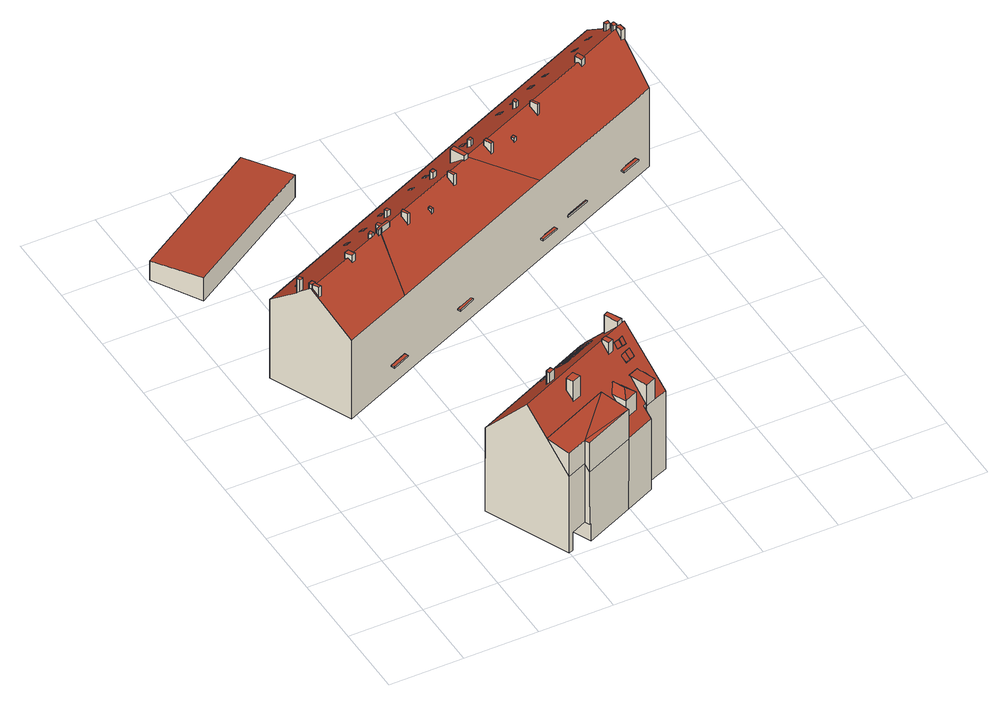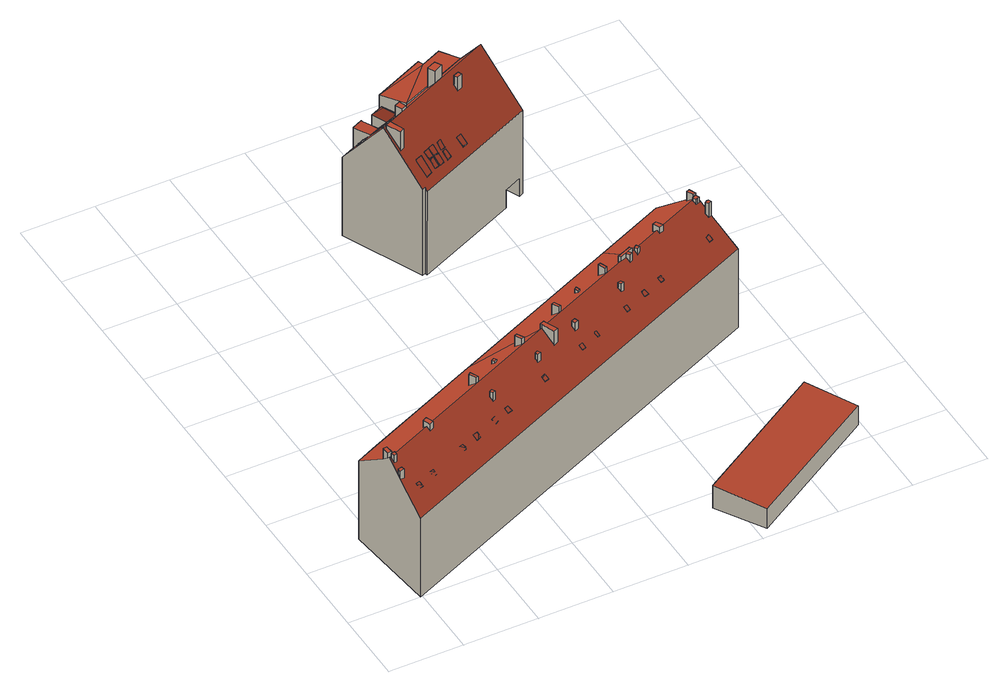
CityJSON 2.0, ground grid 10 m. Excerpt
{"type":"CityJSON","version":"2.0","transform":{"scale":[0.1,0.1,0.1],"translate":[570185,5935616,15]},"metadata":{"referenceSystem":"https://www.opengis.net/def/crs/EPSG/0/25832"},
"CityObjects":{
"building1":{"type":"Building","attributes":{"Grundfläche 2D":"209.945373","Grundhöhe NN":"15.153"},"children":["building1-1","building1-2","building1-3","building1-4","building1-5","building1-6","building1-7","building1-8","building1-9","building1-10","building1-11","building1-12","building1-13","building1-14","building1-15","building1-16","building1-17","building1-18","building1-19","building1-20"],"geometry":[{"type":"Solid","lod":"3","boundaries":[[[[0,1,2,3]],[[4,5,0]],[[5,1,0]],[[6,7,8,9,10,11,12,2,13,14,15,16]],[[17,18,19,12,11,20]],[[21,22,0,3]],[[22,23,4,0]],[[23,24,5,4]],[[13,1,5,24,14]],[[13,2,1]],[[21,3,2]],[[21,2,12,19,25,26]],[[27,28,22,21,26,29]],[[28,30,23,22]],[[31,32,33,24,23,30]],[[14,24,33]],[[15,14,33,34]],[[35,6,16,15,34,36]],[[7,6,35,37]],[[8,7,37,38]],[[39,10,9,8,38,40]],[[20,11,10,39,41]],[[17,20,41,42]],[[18,17,42,43]],[[44,45,46,47,25,19,18,43]],[[32,31,45,44]],[[47,46,27,29]],[[33,32,44,43,42,41,39,40,38,37,35,36,34]],[[47,29,26,25]],[[28,27,46,45,31,30]]]],"semantics":{"surfaces":[{"type":"RoofSurface"},{"type":"WallSurface"},{"type":"GroundSurface"},{"type":"OuterCeilingSurface"}],"values":[[0,0,0,0,0,1,1,1,1,1,1,1,1,1,1,1,1,1,1,1,1,1,1,1,1,1,1,2,2,3]]}}]},
"building1-1":{"type":"BuildingInstallation","parents":["building1"],"geometry":[{"type":"MultiSurface","lod":"3","boundaries":[[[48,49,50,51]],[[50,49,52,53]],[[51,50,53,54]],[[48,51,54,55]],[[49,48,55,52]]],"semantics":{"surfaces":[{"type":"RoofSurface"},{"type":"WallSurface"}],"values":[0,1,1,1,1]}}]},
"building1-2":{"type":"BuildingInstallation","parents":["building1"],"geometry":[{"type":"MultiSurface","lod":"3","boundaries":[[[56,57,58,59]],[[59,58,60,61]],[[56,59,61,62]],[[57,56,62,63]],[[58,57,63,60]]],"semantics":{"surfaces":[{"type":"RoofSurface"},{"type":"WallSurface"}],"values":[0,1,1,1,1]}}]},
"building1-3":{"type":"BuildingInstallation","parents":["building1"],"geometry":[{"type":"MultiSurface","lod":"3","boundaries":[[[64,65,66,67]],[[64,67,68,69]],[[67,66,70,68]],[[65,64,69,71]],[[66,65,71,70]]],"semantics":{"surfaces":[{"type":"RoofSurface"},{"type":"WallSurface"}],"values":[0,1,1,1,1]}}]},
"building1-4":{"type":"BuildingInstallation","parents":["building1"],"geometry":[{"type":"MultiSurface","lod":"3","boundaries":[[[72,73,74,75,76,77]],[[78,76,75,74,79,80]],[[77,76,78,81]],[[72,73,72,77,81,82]],[[74,73,72,79]]],"semantics":{"surfaces":[{"type":"RoofSurface"},{"type":"WallSurface"}],"values":[0,1,1,1,1]}}]},
"building1-5":{"type":"BuildingInstallation","parents":["building1"],"geometry":[{"type":"MultiSurface","lod":"3","boundaries":[[[83,84,85,86]],[[83,86,87,88]],[[86,85,89,87]],[[84,83,88,90]],[[85,84,90,89]]],"semantics":{"surfaces":[{"type":"RoofSurface"},{"type":"WallSurface"}],"values":[0,1,1,1,1]}}]},
"building1-6":{"type":"BuildingInstallation","parents":["building1"],"geometry":[{"type":"MultiSurface","lod":"3","boundaries":[[[91,92,93,94]],[[94,93,95,96]],[[92,91,97,98]],[[96,97,91,94]]],"semantics":{"surfaces":[{"type":"RoofSurface"},{"type":"WallSurface"}],"values":[0,1,1,1]}}]},
"building1-7":{"type":"BuildingInstallation","parents":["building1"],"geometry":[{"type":"MultiSurface","lod":"3","boundaries":[[[99,100,101,102,103]],[[104,105,101,100]],[[105,106,107,103,102,101]],[[99,103,107,108]],[[100,99,108,104]]],"semantics":{"surfaces":[{"type":"RoofSurface"},{"type":"WallSurface"}],"values":[0,1,1,1,1]}}]},
"building1-8":{"type":"BuildingInstallation","parents":["building1"],"geometry":[{"type":"MultiSurface","lod":"3","boundaries":[[[109,110,111,112]],[[112,111,113,114]],[[114,115,109,112]],[[110,109,115,116]],[[116,113,111,110]]],"semantics":{"surfaces":[{"type":"RoofSurface"},{"type":"WallSurface"}],"values":[0,1,1,1,1]}}]},
"building1-9":{"type":"BuildingInstallation","parents":["building1"],"geometry":[{"type":"MultiSurface","lod":"3","boundaries":[[[93,92,117,118]],[[98,119,117,92]],[[119,120,118,117]],[[120,95,93,118]]],"semantics":{"surfaces":[{"type":"RoofSurface"},{"type":"WallSurface"}],"values":[0,1,1,1]}}]},
"building1-10":{"type":"BuildingInstallation","parents":["building1"],"geometry":[{"type":"MultiSurface","lod":"3","boundaries":[[[121,122,123,124]],[[124,123,125,126]],[[121,124,126,127]],[[122,121,127,128]],[[123,122,128,125]]],"semantics":{"surfaces":[{"type":"RoofSurface"},{"type":"WallSurface"}],"values":[0,1,1,1,1]}}]},
"building1-11":{"type":"BuildingInstallation","parents":["building1"],"geometry":[{"type":"MultiSurface","lod":"3","boundaries":[[[129,130,131,132,133,134]],[[132,131,135]],[[136,135,131,130,137,138]],[[133,132,139]],[[129,137,130]],[[140,135,136]],[[140,139,132,135]]],"semantics":{"surfaces":[{"type":"RoofSurface"},{"type":"WallSurface"}],"values":[0,0,0,1,1,1,1]}}]},
"building1-12":{"type":"BuildingInstallation","parents":["building1"],"geometry":[{"type":"MultiSurface","lod":"3","boundaries":[[[141,142,143,144,145]],[[146,147,141,145]],[[142,141,147,148]],[[144,143,149,150]],[[148,149,143,142]]],"semantics":{"surfaces":[{"type":"RoofSurface"},{"type":"WallSurface"}],"values":[0,1,1,1,1]}}]},
"building1-13":{"type":"BuildingInstallation","parents":["building1"],"geometry":[{"type":"MultiSurface","lod":"3","boundaries":[[[151,152,153,154,155]],[[156,157,153,152]],[[155,154,158,159]],[[159,160,156,152,151,155]],[[157,158,154,153]]],"semantics":{"surfaces":[{"type":"RoofSurface"},{"type":"WallSurface"}],"values":[0,1,1,1,1]}}]},
"building1-14":{"type":"BuildingInstallation","parents":["building1"],"geometry":[{"type":"MultiSurface","lod":"3","boundaries":[[[161,162,163,164]],[[162,161,165,166]],[[163,167,168,164]],[[168,165,161,164]]],"semantics":{"surfaces":[{"type":"RoofSurface"},{"type":"WallSurface"}],"values":[0,1,1,1]}}]},
"building1-15":{"type":"BuildingInstallation","parents":["building1"],"geometry":[{"type":"MultiSurface","lod":"3","boundaries":[[[169,170,171,172,171,173]],[[174,172,171,170,175,176]],[[171,172,174,176]],[[173,171,176,177]],[[169,173,177,178]],[[170,169,178,175]]],"semantics":{"surfaces":[{"type":"RoofSurface"},{"type":"WallSurface"}],"values":[0,1,1,1,1,1]}}]},
"building1-16":{"type":"BuildingInstallation","parents":["building1"],"geometry":[{"type":"MultiSurface","lod":"3","boundaries":[[[179,180,181,182]],[[182,181,183,184]],[[179,182,184,185]],[[180,179,185,186]],[[181,180,186,183]]],"semantics":{"surfaces":[{"type":"RoofSurface"},{"type":"WallSurface"}],"values":[0,1,1,1,1]}}]},
"building1-17":{"type":"BuildingInstallation","parents":["building1"],"geometry":[{"type":"MultiSurface","lod":"3","boundaries":[[[187,188,189,190,191,192]],[[192,191,193,194]],[[191,190,195,193]],[[187,192,194,192]],[[196,189,188,187,192,197]],[[190,189,196,195]]],"semantics":{"surfaces":[{"type":"RoofSurface"},{"type":"WallSurface"}],"values":[0,1,1,1,1,1]}}]},
"building1-18":{"type":"BuildingInstallation","parents":["building1"],"geometry":[{"type":"MultiSurface","lod":"3","boundaries":[[[198,199,200,201]],[[202,203,201,200]],[[198,201,203,204]],[[199,198,204,205]],[[200,199,205,202]]],"semantics":{"surfaces":[{"type":"RoofSurface"},{"type":"WallSurface"}],"values":[0,1,1,1,1]}}]},
"building1-19":{"type":"BuildingInstallation","parents":["building1"],"geometry":[{"type":"MultiSurface","lod":"3","boundaries":[[[206,207,208,209,210]],[[208,207,211]],[[207,211,207,206,212,213]],[[210,209,214,215]],[[206,210,215,212]],[[208,211,207,216]],[[209,208,216,214]]],"semantics":{"surfaces":[{"type":"RoofSurface"},{"type":"WallSurface"}],"values":[0,0,1,1,1,1,1]}}]},
"building1-20":{"type":"BuildingInstallation","parents":["building1"],"geometry":[{"type":"MultiSurface","lod":"3","boundaries":[[[217,218,219,220,221,222,223,224,225]],[[218,9,146,145,144,150,167,163,162,166,226,223,222,221,220,219]],[[224,223,226,227]],[[224,227,7,8,217,225]],[[8,9,218,217]]],"semantics":{"surfaces":[{"type":"RoofSurface"},{"type":"WallSurface"}],"values":[0,1,1,1,1]}}]},
"building2":{"type":"Building","attributes":{"Grundfläche 2D":"157.194900","Grundhöhe NN":"15.074"},"geometry":[{"type":"Solid","lod":"3","boundaries":[[[[228,229,230,231]],[[232,233,231,230]],[[233,234,228,231]],[[234,235,229,228]],[[235,232,230,229]],[[235,234,233,232]]]],"semantics":{"surfaces":[{"type":"RoofSurface"},{"type":"WallSurface"},{"type":"GroundSurface"}],"values":[[0,1,1,1,1,2]]}}]},
"building3":{"type":"Building","attributes":{"Grundfläche 2D":"715.429797","Grundhöhe NN":"15.059"},"children":["building3-1","building3-2","building3-3","building3-4","building3-5","building3-6","building3-7","building3-8","building3-9","building3-10","building3-11","building3-12","building3-13","building3-14","building3-15","building3-16","building3-17","building3-18","building3-19","building3-20","building3-21","building3-22","building3-23","building3-24","building3-25","building3-26","building3-27","building3-28","building3-29","building3-30","building3-31","building3-32","building3-33","building3-34","building3-35","building3-36","building3-37","building3-38","building3-39","building3-40"],"geometry":[{"type":"Solid","lod":"3","boundaries":[[[[236,237,238,239,240,241,242,243,244,243,245,246,247,248,247,249,250,251,252,253,254,255,256,257,258,259],[260,261,260,251],[262,263,264,237]],[[262,237,264,263]],[[265,266,267,268,243,242,241,240,239,238,237,236,259]],[[267,269,247,246,245,243,270]],[[270,243,268,267]],[[249,247,269,271,272,273,274,252,251,250]],[[260,251,260,261]],[[256,255,275,276]],[[266,265,259,258,257,256,276,277]],[[272,271,269,267,266,277,278]],[[255,254,253,252,274,273,272,278,275]],[[278,277,276,275]]]],"semantics":{"surfaces":[{"type":"RoofSurface"},{"type":"WallSurface"},{"type":"GroundSurface"}],"values":[[0,0,0,0,0,0,0,1,1,1,1,2]]}}]},
"building3-1":{"type":"BuildingInstallation","parents":["building3"],"geometry":[{"type":"MultiSurface","lod":"3","boundaries":[[[279,280,281,282]],[[282,281,283,284]],[[284,285,279,282]],[[285,286,280,279]],[[281,280,286,283]]],"semantics":{"surfaces":[{"type":"RoofSurface"},{"type":"WallSurface"}],"values":[0,1,1,1,1]}}]},
"building3-2":{"type":"BuildingInstallation","parents":["building3"],"geometry":[{"type":"MultiSurface","lod":"3","boundaries":[[[287,288,289,290,291]],[[292,293,294,289,288,287]],[[290,289,294,295]],[[295,296,291,290]],[[287,291,296,292]]],"semantics":{"surfaces":[{"type":"RoofSurface"},{"type":"WallSurface"}],"values":[0,1,1,1,1]}}]},
"building3-3":{"type":"BuildingInstallation","parents":["building3"],"geometry":[{"type":"MultiSurface","lod":"3","boundaries":[[[297,298,299,300,301]],[[302,303,298,297]],[[299,298,303,304]],[[304,305,300,299]],[[305,306,302,297,301,300]]],"semantics":{"surfaces":[{"type":"RoofSurface"},{"type":"WallSurface"}],"values":[0,1,1,1,1]}}]},
"building3-4":{"type":"BuildingInstallation","parents":["building3"],"geometry":[{"type":"MultiSurface","lod":"3","boundaries":[[[307,308,309,310]],[[310,309,311,312]],[[307,310,312,313]],[[308,307,313,314]],[[309,308,314,311]]],"semantics":{"surfaces":[{"type":"RoofSurface"},{"type":"WallSurface"}],"values":[0,1,1,1,1]}}]},
"building3-5":{"type":"BuildingInstallation","parents":["building3"],"geometry":[{"type":"MultiSurface","lod":"3","boundaries":[[[315,316,317,318]],[[318,317,319,320]],[[315,318,320,321]],[[316,315,321,322]],[[317,316,322,319]]],"semantics":{"surfaces":[{"type":"RoofSurface"},{"type":"WallSurface"}],"values":[0,1,1,1,1]}}]},
"building3-6":{"type":"BuildingInstallation","parents":["building3"],"geometry":[{"type":"MultiSurface","lod":"3","boundaries":[[[323,324,325,326]],[[253,254,324,323]],[[254,327,325,324]],[[326,325,327,328]],[[323,326,328,253]]],"semantics":{"surfaces":[{"type":"RoofSurface"},{"type":"WallSurface"}],"values":[0,1,1,1,1]}}]},
"building3-7":{"type":"BuildingInstallation","parents":["building3"],"geometry":[{"type":"MultiSurface","lod":"3","boundaries":[[[329,330,331,332,333,334]],[[335,336,330,329]],[[336,260,337,332,331,330]],[[333,332,337,338]],[[338,261,335,329,334,333]]],"semantics":{"surfaces":[{"type":"RoofSurface"},{"type":"WallSurface"}],"values":[0,1,1,1,1]}}]},
"building3-8":{"type":"BuildingInstallation","parents":["building3"],"geometry":[{"type":"MultiSurface","lod":"3","boundaries":[[[339,340,341,342]],[[342,341,343,344]],[[339,342,344,345]],[[340,339,345,346]],[[341,340,346,343]]],"semantics":{"surfaces":[{"type":"RoofSurface"},{"type":"WallSurface"}],"values":[0,1,1,1,1]}}]},
"building3-9":{"type":"BuildingInstallation","parents":["building3"],"geometry":[{"type":"MultiSurface","lod":"3","boundaries":[[[347,348,349,350,351,352]],[[353,354,348,347]],[[354,248,246,355,350,349,348]],[[351,350,355,356]],[[356,247,352,351]],[[347,352,247,353]]],"semantics":{"surfaces":[{"type":"RoofSurface"},{"type":"WallSurface"}],"values":[0,1,1,1,1,1]}}]},
"building3-10":{"type":"BuildingInstallation","parents":["building3"],"geometry":[{"type":"MultiSurface","lod":"3","boundaries":[[[357,358,359,360]],[[357,360,361,362]],[[362,363,358,357]],[[359,358,363,364]]],"semantics":{"surfaces":[{"type":"RoofSurface"},{"type":"WallSurface"}],"values":[0,1,1,1]}}]},
"building3-11":{"type":"BuildingInstallation","parents":["building3"],"geometry":[{"type":"MultiSurface","lod":"3","boundaries":[[[365,366,367,368,369,370]],[[371,372,373,367,366,365]],[[370,369,368,374,375,376]],[[376,371,365,370]],[[368,367,373,374]]],"semantics":{"surfaces":[{"type":"RoofSurface"},{"type":"WallSurface"}],"values":[0,1,1,1,1]}}]},
"building3-12":{"type":"BuildingInstallation","parents":["building3"],"geometry":[{"type":"MultiSurface","lod":"3","boundaries":[[[377,378,379,380]],[[380,379,381,382]],[[377,380,382,383]],[[378,377,383,384]],[[379,378,384,381]]],"semantics":{"surfaces":[{"type":"RoofSurface"},{"type":"WallSurface"}],"values":[0,1,1,1,1]}}]},
"building3-13":{"type":"BuildingInstallation","parents":["building3"],"geometry":[{"type":"MultiSurface","lod":"3","boundaries":[[[385,386,387,388]],[[388,387,389,390]],[[385,388,390,391]],[[386,385,391,392]],[[387,386,392,389]]],"semantics":{"surfaces":[{"type":"RoofSurface"},{"type":"WallSurface"}],"values":[0,1,1,1,1]}}]},
"building3-14":{"type":"BuildingInstallation","parents":["building3"],"geometry":[{"type":"MultiSurface","lod":"3","boundaries":[[[393,394,395,396]],[[395,394,397,398]],[[396,395,398,399]],[[393,396,399,400]],[[394,393,400,397]]],"semantics":{"surfaces":[{"type":"RoofSurface"},{"type":"WallSurface"}],"values":[0,1,1,1,1]}}]},
"building3-15":{"type":"BuildingInstallation","parents":["building3"],"geometry":[{"type":"MultiSurface","lod":"3","boundaries":[[[401,402,403,404]],[[404,403,405,406]],[[401,404,406,407]],[[402,401,407,408]],[[403,402,408,405]]],"semantics":{"surfaces":[{"type":"RoofSurface"},{"type":"WallSurface"}],"values":[0,1,1,1,1]}}]},
"building3-16":{"type":"BuildingInstallation","parents":["building3"],"geometry":[{"type":"MultiSurface","lod":"3","boundaries":[[[409,410,411,412]],[[412,411,413,414]],[[409,412,414,415]],[[410,409,415,416]],[[411,410,416,413]]],"semantics":{"surfaces":[{"type":"RoofSurface"},{"type":"WallSurface"}],"values":[0,1,1,1,1]}}]},
"building3-17":{"type":"BuildingInstallation","parents":["building3"],"geometry":[{"type":"MultiSurface","lod":"3","boundaries":[[[417,418,419,420]],[[420,419,421,422]],[[422,423,417,420]],[[423,424,418,417]],[[419,418,424,421]]],"semantics":{"surfaces":[{"type":"RoofSurface"},{"type":"WallSurface"}],"values":[0,1,1,1,1]}}]},
"building3-18":{"type":"BuildingInstallation","parents":["building3"],"geometry":[{"type":"MultiSurface","lod":"3","boundaries":[[[425,426,427,428,429]],[[427,426,430,431]],[[429,428,432,433]],[[425,429,433,434]],[[426,425,434,430]],[[428,427,431,432]]],"semantics":{"surfaces":[{"type":"RoofSurface"},{"type":"WallSurface"}],"values":[0,1,1,1,1,1]}}]},
"building3-19":{"type":"BuildingInstallation","parents":["building3"],"geometry":[{"type":"MultiSurface","lod":"3","boundaries":[[[435,436,437,438,439]],[[437,436,440,441]],[[441,238,442,439,438,437]],[[435,439,442,443]],[[239,440,436,435,443]]],"semantics":{"surfaces":[{"type":"RoofSurface"},{"type":"WallSurface"}],"values":[0,1,1,1,1]}}]},
"building3-20":{"type":"BuildingInstallation","parents":["building3"],"geometry":[{"type":"MultiSurface","lod":"3","boundaries":[[[444,445,446,447,448,449]],[[450,451,445,444]],[[451,249,452,447,446,445]],[[448,447,452,453]],[[453,250,450,444,449,448]]],"semantics":{"surfaces":[{"type":"RoofSurface"},{"type":"WallSurface"}],"values":[0,1,1,1,1]}}]},
"building3-21":{"type":"BuildingInstallation","parents":["building3"],"geometry":[{"type":"MultiSurface","lod":"3","boundaries":[[[454,455,456,457,458,459]],[[456,455,460,263]],[[263,461,457,456]],[[458,457,461,462]],[[264,454,459,458,462,262]],[[264,460,455,454]]],"semantics":{"surfaces":[{"type":"RoofSurface"},{"type":"WallSurface"}],"values":[0,1,1,1,1,1]}}]},
"building3-22":{"type":"BuildingInstallation","parents":["building3"],"geometry":[{"type":"MultiSurface","lod":"3","boundaries":[[[463,464,465,466]],[[466,465,274,467]],[[463,466,467,468]],[[464,463,468,273]],[[465,464,273,274]]],"semantics":{"surfaces":[{"type":"RoofSurface"},{"type":"WallSurface"}],"values":[0,1,1,1,1]}}]},
"building3-23":{"type":"BuildingInstallation","parents":["building3"],"geometry":[{"type":"MultiSurface","lod":"3","boundaries":[[[469,470,471,472]],[[472,471,473,474]],[[474,475,469,472]],[[475,476,470,469]],[[470,476,473,471]]],"semantics":{"surfaces":[{"type":"RoofSurface"},{"type":"WallSurface"}],"values":[0,1,1,1,1]}}]},
"building3-24":{"type":"BuildingInstallation","parents":["building3"],"geometry":[{"type":"MultiSurface","lod":"3","boundaries":[[[477,478,479,480,481]],[[482,483,480,479]],[[483,484,240,477,481,480]],[[240,241,478,477]],[[482,479,478,241,485]]],"semantics":{"surfaces":[{"type":"RoofSurface"},{"type":"WallSurface"}],"values":[0,1,1,1,1]}}]},
"building3-25":{"type":"BuildingInstallation","parents":["building3"],"geometry":[{"type":"MultiSurface","lod":"3","boundaries":[[[486,487,488,489]],[[489,488,490,491]],[[486,489,491,492]],[[487,486,492,493]],[[488,487,493,490]]],"semantics":{"surfaces":[{"type":"RoofSurface"},{"type":"WallSurface"}],"values":[0,1,1,1,1]}}]},
"building3-26":{"type":"BuildingInstallation","parents":["building3"],"geometry":[{"type":"MultiSurface","lod":"3","boundaries":[[[494,495,496,497]],[[497,496,498,499]],[[494,497,499,500]],[[495,494,500,501]],[[496,495,501,498]]],"semantics":{"surfaces":[{"type":"RoofSurface"},{"type":"WallSurface"}],"values":[0,1,1,1,1]}}]},
"building3-27":{"type":"BuildingInstallation","parents":["building3"],"geometry":[{"type":"MultiSurface","lod":"3","boundaries":[[[502,503,504,505,506]],[[258,507,508,504,503,502]],[[505,504,508,509]],[[509,257,506,505]],[[502,506,257,258]]],"semantics":{"surfaces":[{"type":"RoofSurface"},{"type":"WallSurface"}],"values":[0,1,1,1,1]}}]},
"building3-28":{"type":"BuildingInstallation","parents":["building3"],"geometry":[{"type":"MultiSurface","lod":"3","boundaries":[[[510,511,512,513]],[[514,515,511,510]],[[513,512,516,517]],[[510,513,517,514]],[[515,516,512,511]]],"semantics":{"surfaces":[{"type":"RoofSurface"},{"type":"WallSurface"}],"values":[0,1,1,1,1]}}]},
"building3-29":{"type":"BuildingInstallation","parents":["building3"],"geometry":[{"type":"MultiSurface","lod":"3","boundaries":[[[518,519,520,521]],[[521,520,522,523]],[[518,521,523,524]],[[519,518,524,525]],[[520,519,525,522]]],"semantics":{"surfaces":[{"type":"RoofSurface"},{"type":"WallSurface"}],"values":[0,1,1,1,1]}}]},
"building3-30":{"type":"BuildingInstallation","parents":["building3"],"geometry":[{"type":"MultiSurface","lod":"3","boundaries":[[[526,527,528,529]],[[530,531,529,528]],[[526,529,531,532]],[[532,533,527,526]],[[528,527,533,530]]],"semantics":{"surfaces":[{"type":"RoofSurface"},{"type":"WallSurface"}],"values":[0,1,1,1,1]}}]},
"building3-31":{"type":"BuildingInstallation","parents":["building3"],"geometry":[{"type":"MultiSurface","lod":"3","boundaries":[[[534,535,536,537]],[[535,534,538,539]],[[537,536,540,541]],[[534,537,541,538]],[[536,535,539,540]]],"semantics":{"surfaces":[{"type":"RoofSurface"},{"type":"WallSurface"}],"values":[0,1,1,1,1]}}]},
"building3-32":{"type":"BuildingInstallation","parents":["building3"],"geometry":[{"type":"MultiSurface","lod":"3","boundaries":[[[542,543,544,545,546,360,359,547,548,549,550]],[[551,245,552,546,545]],[[361,360,546,552]],[[364,244,242,548,547,359]],[[242,553,549,548]],[[553,554,550,549]],[[550,554,268,542]],[[268,270,543,542]],[[545,544,543,270,555,551]]],"semantics":{"surfaces":[{"type":"RoofSurface"},{"type":"WallSurface"}],"values":[0,1,1,1,1,1,1,1,1]}}]},
"building3-33":{"type":"BuildingInstallation","parents":["building3"],"geometry":[{"type":"MultiSurface","lod":"3","boundaries":[[[556,557,558,559]],[[560,561,559,558]],[[556,559,561,562]],[[562,563,557,556]],[[558,557,563,560]]],"semantics":{"surfaces":[{"type":"RoofSurface"},{"type":"WallSurface"}],"values":[0,1,1,1,1]}}]},
"building3-34":{"type":"BuildingInstallation","parents":["building3"],"geometry":[{"type":"MultiSurface","lod":"3","boundaries":[[[564,565,566,567]],[[567,566,568,569]],[[564,567,569,570]],[[565,564,570,571]],[[566,565,571,568]]],"semantics":{"surfaces":[{"type":"RoofSurface"},{"type":"WallSurface"}],"values":[0,1,1,1,1]}}]},
"building3-35":{"type":"BuildingInstallation","parents":["building3"],"geometry":[{"type":"MultiSurface","lod":"3","boundaries":[[[572,573,574,575]],[[575,574,576,577]],[[572,575,577,578]],[[573,572,578,579]],[[574,573,579,576]]],"semantics":{"surfaces":[{"type":"RoofSurface"},{"type":"WallSurface"}],"values":[0,1,1,1,1]}}]},
"building3-36":{"type":"BuildingInstallation","parents":["building3"],"geometry":[{"type":"MultiSurface","lod":"3","boundaries":[[[580,581,582,583]],[[584,585,583,582]],[[585,586,580,583]],[[586,587,581,580]],[[587,584,582,581]],[[587,586,585,584]]],"semantics":{"surfaces":[{"type":"RoofSurface"},{"type":"WallSurface"},{"type":"OuterCeilingSurface"}],"values":[0,1,1,1,1,2]}}]},
"building3-37":{"type":"BuildingInstallation","parents":["building3"],"geometry":[{"type":"MultiSurface","lod":"3","boundaries":[[[588,589,590,591]],[[592,593,591,590]],[[593,594,588,591]],[[594,595,589,588]],[[595,592,590,589]],[[595,594,593,592]]],"semantics":{"surfaces":[{"type":"RoofSurface"},{"type":"WallSurface"},{"type":"OuterCeilingSurface"}],"values":[0,1,1,1,1,2]}}]},
"building3-38":{"type":"BuildingInstallation","parents":["building3"],"geometry":[{"type":"MultiSurface","lod":"3","boundaries":[[[596,597,598,599]],[[598,600,601,599]],[[602,596,599,601]],[[597,596,602,603]],[[598,597,603,600]],[[603,602,601,600]]],"semantics":{"surfaces":[{"type":"RoofSurface"},{"type":"WallSurface"},{"type":"OuterCeilingSurface"}],"values":[0,1,1,1,1,2]}}]},
"building3-39":{"type":"BuildingInstallation","parents":["building3"],"geometry":[{"type":"MultiSurface","lod":"3","boundaries":[[[604,605,606,607]],[[608,609,607,606]],[[609,610,604,607]],[[610,611,605,604]],[[611,608,606,605]],[[611,610,609,608]]],"semantics":{"surfaces":[{"type":"RoofSurface"},{"type":"WallSurface"},{"type":"OuterCeilingSurface"}],"values":[0,1,1,1,1,2]}}]},
"building3-40":{"type":"BuildingInstallation","parents":["building3"],"geometry":[{"type":"MultiSurface","lod":"3","boundaries":[[[612,613,614,615]],[[616,617,615,614]],[[617,618,612,615]],[[618,619,613,612]],[[619,616,614,613]],[[619,618,617,616]]],"semantics":{"surfaces":[{"type":"RoofSurface"},{"type":"WallSurface"},{"type":"OuterCeilingSurface"}],"values":[0,1,1,1,1,2]}}]}
},
"vertices":[
[226,18,156],[281,78,163],[186,36,162],[199,6,156],[229,11,156],[298,42,156],[333,71,125],[338,73,125],[338,71,123],[352,77,123],[371,85,122],[346,140,199],[174,63,199],[281,78,161],[298,42,111],[338,60,111],[334,69,123],[319,192,135],[318,195,131],[149,120,130],[323,194,135],[199,6,120],[226,18,120],[229,11,111],[298,42,110],[149,120,2],[199,6,2],[205,8,30],[226,18,30],[205,8,2],[229,11,30],[232,13,30],[232,13,2],[298,42,2],[338,60,2],[333,71,2],[334,69,2],[338,73,2],[338,71,2],[371,85,2],[352,77,2],[323,194,2],[319,192,2],[318,195,2],[179,134,2],[179,134,30],[155,123,30],[155,123,2],
[241,152,141],[245,144,151],[252,147,151],[248,155,141],[245,144,150],[252,147,150],[248,155,140],[241,152,140],
[239,69,203],[251,74,203],[246,84,203],[234,78,203],[246,84,185],[234,78,185],[239,69,172],[251,74,172],
[272,157,149],[278,160,150],[275,167,141],[269,164,141],[269,164,140],[272,157,148],[275,167,140],[278,160,149],
[284,162,150],[284,162,151],[291,164,151],[291,165,151],[288,172,141],[281,169,141],[288,172,140],[291,164,150],[291,165,150],[281,169,140],[284,162,149],
[293,165,151],[299,168,151],[296,175,142],[290,173,142],[290,173,141],[293,165,150],[296,175,141],[299,168,150],
[340,117,177],[333,114,177],[336,108,168],[343,111,168],[336,108,167],[343,111,167],[340,117,176],[333,114,176],
[318,168,159],[311,183,141],[303,179,142],[303,178,142],[309,164,159],[311,183,140],[303,179,141],[303,178,141],[309,164,158],[318,168,158],
[309,111,202],[316,114,202],[312,124,202],[305,121,202],[312,124,198],[305,121,198],[309,111,184],[316,114,184],
[326,111,176],[329,105,168],[326,111,175],[329,105,167],
[223,97,202],[230,100,202],[228,105,202],[221,102,202],[228,105,181],[221,102,181],[223,97,187],[230,100,187],
[304,89,161],[302,88,163],[309,72,163],[322,67,154],[313,87,154],[310,87,156],[304,59,154],[295,78,154],[300,87,161],[297,81,156],[322,67,126],[304,59,127],
[349,85,134],[353,87,134],[351,92,142],[347,90,142],[349,84,134],[349,84,133],[349,85,133],[353,87,133],[351,92,141],[347,90,141],
[338,122,182],[336,127,190],[330,124,190],[332,119,182],[338,121,182],[336,127,189],[330,124,189],[332,119,181],[338,121,181],[338,122,181],
[348,99,151],[343,97,152],[346,91,144],[350,93,144],[348,99,150],[343,97,151],[346,91,143],[350,93,142],
[281,152,159],[279,158,151],[273,156,151],[272,156,151],[275,149,159],[272,156,150],[279,158,150],[273,156,150],[275,149,158],[281,152,158],
[293,164,152],[296,158,160],[303,161,160],[300,167,152],[303,161,159],[300,167,151],[293,164,151],[296,158,159],
[285,161,152],[287,154,159],[288,154,160],[295,157,160],[292,164,152],[285,161,151],[292,164,151],[285,161,150],[295,157,159],[288,154,159],[287,154,158],
[336,138,203],[343,141,203],[334,160,203],[328,157,203],[334,160,173],[328,157,173],[336,138,196],[343,141,196],
[331,118,183],[329,123,189],[328,123,190],[322,121,190],[324,116,183],[329,123,190],[331,118,182],[329,123,188],[322,121,189],[324,116,182],[328,123,189],
[338,71,155],[352,77,155],[349,84,155],[347,90,156],[346,91,156],[343,97,156],[342,101,157],[328,95,157],[338,73,155],[342,101,156],[328,95,156],
[4,674,31],[42,611,36],[225,723,36],[187,786,31],[225,723,1],[187,786,1],[4,674,1],[42,611,1],
[70,397,171],[75,399,171],[132,424,171],[138,427,171],[174,443,171],[178,445,171],[182,447,171],[189,449,171],[188,450,170],[201,455,171],[335,514,171],[341,517,171],[335,516,170],[538,604,171],[544,607,171],[604,634,171],[609,636,171],[607,653,157],[607,658,154],[602,699,122],[43,452,122],[59,416,153],[61,412,157],[68,396,171],[605,635,169],[605,641,166],[75,399,170],[71,403,166],[75,400,170],[68,395,170],[92,341,122],[185,382,122],[188,446,168],[424,488,122],[189,446,168],[591,561,122],[616,573,122],[611,624,161],[610,633,169],[602,699,1],[43,452,1],[92,341,1],[616,573,1],
[228,453,177],[231,454,177],[227,464,177],[224,462,177],[227,464,168],[224,462,168],[228,453,160],[231,454,160],
[73,397,177],[70,396,177],[69,396,177],[73,387,177],[77,388,177],[73,397,170],[70,396,170],[69,396,170],[73,387,162],[77,388,162],
[507,628,144],[513,630,144],[511,635,139],[505,633,139],[505,631,141],[507,628,143],[513,630,143],[511,635,138],[505,633,138],[505,631,140],
[360,569,140],[362,563,144],[368,566,144],[366,571,140],[368,566,143],[366,571,139],[360,569,139],[362,563,143],
[581,667,139],[584,662,144],[589,664,144],[587,669,139],[589,664,143],[587,669,138],[581,667,138],[584,662,143],
[607,653,166],[607,658,166],[601,657,166],[602,652,166],[601,657,152],[602,652,156],
[602,640,177],[602,635,177],[605,635,177],[607,636,177],[606,641,177],[605,641,177],[602,640,165],[602,635,169],[607,636,170],[606,641,166],
[296,515,166],[301,517,166],[299,522,166],[294,520,166],[299,522,153],[294,520,153],[296,515,157],[301,517,157],
[334,535,177],[328,532,177],[335,516,177],[336,513,177],[342,515,177],[341,517,177],[334,535,155],[328,532,155],[336,513,169],[342,515,169],
[190,457,177],[186,455,177],[189,450,177],[193,452,177],[193,452,170],[190,457,165],[186,455,165],[189,450,170],
[156,478,140],[156,476,141],[158,473,144],[163,475,144],[162,478,142],[161,480,140],[156,478,139],[156,476,140],[158,473,143],[163,475,143],[162,478,141],[161,480,139],
[184,491,140],[187,486,144],[192,488,144],[190,493,140],[192,488,143],[190,493,139],[184,491,139],[187,486,143],
[295,540,140],[297,535,144],[302,537,144],[300,542,140],[302,537,143],[300,542,139],[295,540,139],[297,535,143],
[270,529,140],[272,524,144],[276,525,144],[273,530,140],[272,524,143],[276,525,143],[273,530,139],[270,529,139],
[362,545,166],[366,547,166],[365,551,166],[360,549,166],[365,551,153],[360,549,153],[362,545,157],[366,547,156],
[557,656,139],[559,651,144],[565,653,144],[562,658,139],[565,653,143],[562,658,138],[557,656,138],[559,651,143],
[456,553,177],[459,555,177],[454,564,177],[451,563,177],[454,564,168],[451,563,168],[456,553,160],[459,555,160],
[488,620,144],[486,625,139],[480,622,139],[482,617,144],[488,619,144],[486,625,138],[480,622,138],[482,617,143],[488,619,143],[488,620,143],
[140,421,177],[136,430,177],[130,428,177],[132,424,177],[135,419,177],[136,430,167],[130,428,167],[135,419,165],[140,421,165],
[542,612,177],[536,609,177],[538,604,177],[540,599,177],[546,602,177],[544,607,177],[542,612,166],[536,609,166],[540,599,166],[546,602,166],
[75,400,175],[73,404,175],[71,403,175],[68,402,175],[70,397,175],[75,399,175],[73,404,166],[68,402,166],[70,397,170],
[606,623,177],[611,624,177],[610,633,177],[605,633,177],[605,633,170],[606,623,162],
[375,518,177],[378,519,177],[374,529,177],[370,527,177],[374,529,168],[370,527,168],[375,518,160],[378,519,160],
[174,443,175],[178,445,175],[176,450,175],[172,447,175],[173,445,175],[176,450,166],[172,447,167],[173,445,168],[178,447,169],
[411,528,162],[415,530,162],[413,534,162],[409,532,162],[413,534,159],[409,532,160],[411,528,156],[415,530,156],
[453,610,139],[448,607,140],[450,602,144],[456,605,144],[450,602,143],[456,605,143],[453,610,138],[448,607,139],
[61,412,175],[63,412,175],[66,414,175],[64,418,175],[59,416,175],[63,412,157],[66,414,157],[64,418,153],
[71,441,140],[73,435,144],[78,438,144],[76,443,140],[71,441,139],[73,435,143],[78,438,143],[76,443,139],
[431,600,140],[425,598,140],[428,593,144],[433,595,144],[428,593,143],[433,595,143],[431,600,139],[425,598,139],
[216,481,166],[220,482,166],[218,486,166],[214,485,166],[218,486,153],[214,485,153],[216,481,156],[220,482,157],
[216,505,140],[218,500,144],[223,502,144],[221,507,140],[216,505,139],[218,500,143],[223,502,143],[221,507,139],
[188,446,177],[189,446,177],[190,447,177],[203,452,177],[201,455,177],[188,450,177],[182,447,177],[183,447,177],[184,444,177],[203,452,168],[201,455,170],[183,447,170],[184,444,168],[190,447,168],
[442,580,166],[446,582,166],[444,587,166],[440,585,166],[444,587,153],[440,585,153],[442,580,157],[446,582,157],
[309,489,177],[313,490,177],[308,499,177],[305,498,177],[308,499,168],[305,498,168],[309,489,160],[313,490,160],
[265,462,162],[268,464,162],[266,469,162],[263,467,162],[266,469,159],[263,467,159],[265,462,155],[268,464,155],
[426,484,33],[450,494,33],[448,498,33],[424,488,33],[448,498,31],[424,488,31],[426,484,31],[450,494,31],
[280,419,33],[303,430,33],[301,434,33],[278,423,33],[301,434,31],[278,423,31],[280,419,31],[303,430,31],
[472,507,33],[505,521,33],[504,523,33],[472,509,33],[504,523,31],[472,509,31],[472,507,31],[505,521,31],
[568,546,33],[593,557,33],[591,561,33],[566,551,33],[591,561,31],[566,551,31],[568,546,31],[593,557,31],
[163,366,33],[187,377,33],[185,382,33],[161,371,33],[185,382,31],[161,371,31],[163,366,31],[187,377,31]
]}
